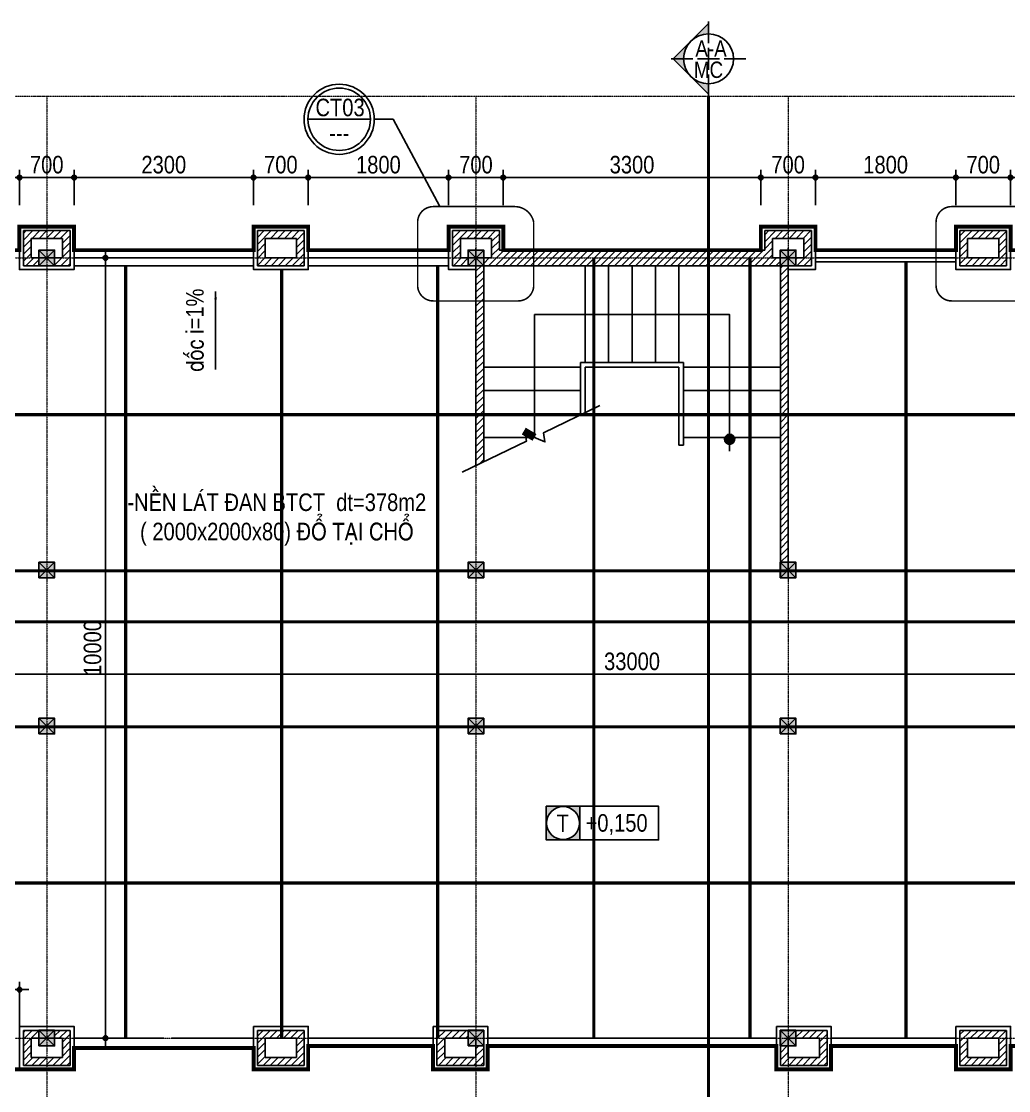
# Model space of a CAD drawing. Header units: millimetres. Extents: x 2297 to 44063, y 1595 to 26344.
# Drawn here: x 16506 to 29156, y 12639 to 26344 of the extents above; entities that cross this region are included whole.
import ezdxf
from ezdxf.enums import TextEntityAlignment as Align

# ---------------------------------------------------------------- set-up
doc = ezdxf.new("R2010")
doc.units = ezdxf.units.MM
doc.linetypes.add('ACAD_ISO10W100', pattern=[18, 12, -3, 0, -3])
doc.linetypes.add('DASHED2', pattern=[0.375, 0.25, -0.125])
for name, color, linetype in [('009', 251, 'Continuous'), ('daucat', 220, 'Continuous'), ('DIM', 1, 'Continuous'), ('KYHIEU', 3, 'Continuous'), ('TAGS', 60, 'Continuous'), ('TEXT', 7, 'Continuous'), ('TUONG', 131, 'Continuous'), ('WALL', 4, 'Continuous')]:
    doc.layers.add(name, color=color, linetype=linetype)
for name, color, linetype, lineweight in [('CAY', 84, 'Continuous', 5), ('NET-THAY', 2, 'Continuous', 13), ('TRUC', 24, 'Continuous', 0)]:
    doc.layers.add(name, color=color, linetype=linetype, lineweight=lineweight)
doc.styles.add('1', font='', dxfattribs={"height": 250})
doc.styles.add('HEL-CONDENSE', font='')
doc.styles.add('KICHTHUOC', font='', dxfattribs={"width": 0.8})
doc.styles.add('VNI-HELVE-CONDENSE', font='')
doc.styles.add('VNI-HELVE-CONDENSEN', font='')
doc.styles.get('1').set_extended_font_data('VNI-Helve-Condense')
doc.styles.get('HEL-CONDENSE').set_extended_font_data('VNI-Helve-Condense')
doc.styles.get('KICHTHUOC').set_extended_font_data('VNI-Helve-Condense')
doc.styles.get('VNI-HELVE-CONDENSE').set_extended_font_data('VNI-Helve-Condense')
doc.styles.get('VNI-HELVE-CONDENSEN').set_extended_font_data('VNI-Helve-Condense')
doc.dimstyles.new('1-100', dxfattribs={"dimtxt": 200, "dimasz": 60, "dimexe": 0, "dimexo": 0, "dimgap": 70, "dimtad": 1, "dimtoh": 1, "dimdec": 0, "dimzin": 9, "dimdsep": 46, "dimtxsty": 'KICHTHUOC', "dimblk": 'KTHUOC', "dimcen": 15, "dimdle": 150, "dimclrd": 256, "dimclre": 256, "dimclrt": 7, "dimadec": 0, "dimazin": 0, "dimtfac": 1, "dimtdec": 0, "dimtix": 1, "dimtmove": 2, "dimatfit": 3, "dimfxl": 1, "dimtolj": 1, "dimtzin": 1, "dimarcsym": 0})
doc.dimstyles.new('D100', dxfattribs={"dimtxt": 225, "dimasz": 1.2, "dimexe": 100, "dimexo": 0, "dimgap": 50, "dimtad": 1, "dimdec": 0, "dimzin": 13, "dimdsep": 46, "dimtxsty": 'HEL-CONDENSE', "dimblk": 'D50', "dimcen": 0, "dimclrd": 1, "dimclre": 1, "dimclrt": 7, "dimadec": 0, "dimazin": 0, "dimtfac": 1, "dimtdec": 0, "dimtmove": 0, "dimatfit": 3, "dimldrblk": 'D50', "dimfxl": 1, "dimtolj": 1, "dimtzin": 13, "dimarcsym": 0})
pattern_1 = [(45, (-1291592.29, -402006.06), (-44.9012806, 44.9012806), [])]

# ---------------------------------------------------------------- blocks, each defined once
blk = doc.blocks.new('A$C27B14CF0')
at = {"layer": 'TAGS', "ltscale": 1000}
h = blk.add_hatch(color=8, dxfattribs=at)
h.paths.add_polyline_path([(250, 243), (-182, 243), (-182, -189), (250, -189)])
h.paths.add_polyline_path([(245, 27, -1), (-177, 27, -1)], flags=16)
blk.add_line((250, 243), (250, -189), dxfattribs=at)
blk.add_lwpolyline([(-182, 243), (1258, 243), (1258, -189), (-182, -189)], close=True, dxfattribs=at)
blk.add_circle((34, 27), 211, dxfattribs=at)
at = {"layer": 'TAGS', "ltscale": 1000, "style": 'VNI-HELVE-CONDENSEN'}
for p in [(-44, -84), (379, -84)]:
    blk.add_attdef('S', p, '', height=225, dxfattribs=at)
blk = doc.blocks.new('mc2')
at = {"layer": 'KYHIEU', "ltscale": 0.7}
h = blk.add_hatch(color=256, dxfattribs=at)
h.paths.add_polyline_path([(600, 400), (600, 566), (317, 283, -0.198912)])
h.paths.add_polyline_path([(200, 0, -0.198912), (317, 283), (34, 0)])
h.paths.add_polyline_path([(317, -283, -0.198912), (200, 0), (34, 0)])
h.paths.add_polyline_path([(600, -566), (600, -400, -0.198912), (317, -283)])
for p, q in [((600, 566), (34, 0)), ((600, 600), (600, 250)), ((600, -175), (600, 175)), ((0, 0), (350, 0)), ((600, -566), (34, 0)), ((775, 0), (425, 0)), ((1200, 0), (850, 0)), ((600, -600), (600, -250))]:
    blk.add_line(p, q, dxfattribs=at)
blk.add_circle((600, 0), 400, dxfattribs=at)
at = {"style": 'VNI-HELVE-CONDENSE'}
for height, p in [(300, (612, 182)), (225, (609, -187))]:
    blk.add_attdef('A', text='', height=height, dxfattribs=at).set_placement(p, align=Align.MIDDLE_CENTER)
blk = doc.blocks.new('A$C225A2996')
at = {"layer": 'WALL'}
blk.add_hatch(color=4, dxfattribs=at).paths.add_polyline_path([(531, 82), (731, 82), (731, 282), (531, 282)])
at = {"layer": 'WALL', "color": 4}
for p, q in [((531, 282), (731, 82)), ((531, 82), (731, 282))]:
    blk.add_line(p, q, dxfattribs=at)
blk.add_lwpolyline([(531, 82), (731, 82), (731, 282), (531, 282)], close=True, dxfattribs=at)
blk = doc.blocks.new('D50')
at = {"layer": 'DIM'}
blk.add_hatch(color=256, dxfattribs=at).paths.add_polyline_path([(25, 0, 1), (-25, 0, 1)])
blk.add_line((25, 0), (100, 0), dxfattribs=at)
blk.add_circle((0, 0), 25, dxfattribs=at)
blk = doc.blocks.new('*D122')
at = {"layer": 'DEFPOINTS', "color": 0, "transparency": 16777216}
for p in [(16481, 24342), (14181, 23989), (16481, 23989)]:
    blk.add_point(p, dxfattribs=at)
at = {"layer": 'DIM', "color": 1, "lineweight": -2, "transparency": 16777216}
for p, q in [((14181, 23989), (14181, 24442)), ((16481, 23989), (16481, 24442)), ((14183, 24342), (16480, 24342))]:
    blk.add_line(p, q, dxfattribs=at)
at = {"layer": 'DIM', "color": 1, "lineweight": -2, "transparency": 16777216, "xscale": 1.199999999999999, "yscale": 1.199999999999999, "zscale": 1.199999999999999, "rotation": 180}
blk.add_blockref('D50', (14181, 24342), dxfattribs=at)
at = {"layer": 'DIM', "color": 1, "lineweight": -2, "transparency": 16777216, "xscale": 1.199999999999999, "yscale": 1.199999999999999, "zscale": 1.199999999999999}
blk.add_blockref('D50', (16481, 24342), dxfattribs=at)
at = {"layer": 'DIM', "color": 7, "transparency": 16777216, "insert": (15331, 24506), "char_height": 225, "attachment_point": 5, "style": 'HEL-CONDENSE'}
blk.add_mtext('\\A1;2300', dxfattribs=at)
blk = doc.blocks.new('*D123')
at = {"layer": 'DEFPOINTS', "color": 0, "transparency": 16777216}
for p in [(17181, 24342), (16481, 23989), (17181, 23989)]:
    blk.add_point(p, dxfattribs=at)
at = {"layer": 'DIM', "color": 1, "lineweight": -2, "transparency": 16777216}
for p, q in [((16481, 23989), (16481, 24442)), ((17181, 23989), (17181, 24442)), ((16483, 24342), (17180, 24342))]:
    blk.add_line(p, q, dxfattribs=at)
at = {"layer": 'DIM', "color": 1, "lineweight": -2, "transparency": 16777216, "xscale": 1.199999999999999, "yscale": 1.199999999999999, "zscale": 1.199999999999999, "rotation": 180}
blk.add_blockref('D50', (16481, 24342), dxfattribs=at)
at = {"layer": 'DIM', "color": 1, "lineweight": -2, "transparency": 16777216, "xscale": 1.199999999999999, "yscale": 1.199999999999999, "zscale": 1.199999999999999}
blk.add_blockref('D50', (17181, 24342), dxfattribs=at)
at = {"layer": 'DIM', "color": 7, "transparency": 16777216, "insert": (16831, 24506), "char_height": 225, "attachment_point": 5, "style": 'HEL-CONDENSE'}
blk.add_mtext('\\A1;700', dxfattribs=at)
blk = doc.blocks.new('*D124')
at = {"layer": 'DEFPOINTS', "color": 0, "transparency": 16777216}
for p in [(19481, 24342), (17181, 23989), (19481, 23989)]:
    blk.add_point(p, dxfattribs=at)
at = {"layer": 'DIM', "color": 1, "lineweight": -2, "transparency": 16777216}
for p, q in [((17181, 23989), (17181, 24442)), ((19481, 23989), (19481, 24442)), ((17183, 24342), (19480, 24342))]:
    blk.add_line(p, q, dxfattribs=at)
at = {"layer": 'DIM', "color": 1, "lineweight": -2, "transparency": 16777216, "xscale": 1.199999999999999, "yscale": 1.199999999999999, "zscale": 1.199999999999999, "rotation": 180}
blk.add_blockref('D50', (17181, 24342), dxfattribs=at)
at = {"layer": 'DIM', "color": 1, "lineweight": -2, "transparency": 16777216, "xscale": 1.199999999999999, "yscale": 1.199999999999999, "zscale": 1.199999999999999}
blk.add_blockref('D50', (19481, 24342), dxfattribs=at)
at = {"layer": 'DIM', "color": 7, "transparency": 16777216, "insert": (18331, 24506), "char_height": 225, "attachment_point": 5, "style": 'HEL-CONDENSE'}
blk.add_mtext('\\A1;2300', dxfattribs=at)
blk = doc.blocks.new('*D125')
at = {"layer": 'DEFPOINTS', "color": 0, "transparency": 16777216}
for p in [(20181, 24342), (19481, 23989), (20181, 23989)]:
    blk.add_point(p, dxfattribs=at)
at = {"layer": 'DIM', "color": 1, "lineweight": -2, "transparency": 16777216}
for p, q in [((19481, 23989), (19481, 24442)), ((20181, 23989), (20181, 24442)), ((19483, 24342), (20180, 24342))]:
    blk.add_line(p, q, dxfattribs=at)
at = {"layer": 'DIM', "color": 1, "lineweight": -2, "transparency": 16777216, "xscale": 1.199999999999999, "yscale": 1.199999999999999, "zscale": 1.199999999999999, "rotation": 180}
blk.add_blockref('D50', (19481, 24342), dxfattribs=at)
at = {"layer": 'DIM', "color": 1, "lineweight": -2, "transparency": 16777216, "xscale": 1.199999999999999, "yscale": 1.199999999999999, "zscale": 1.199999999999999}
blk.add_blockref('D50', (20181, 24342), dxfattribs=at)
at = {"layer": 'DIM', "color": 7, "transparency": 16777216, "insert": (19831, 24506), "char_height": 225, "attachment_point": 5, "style": 'HEL-CONDENSE'}
blk.add_mtext('\\A1;700', dxfattribs=at)
blk = doc.blocks.new('*D126')
at = {"layer": 'DEFPOINTS', "color": 0, "transparency": 16777216}
for p in [(21981, 24342), (20181, 23989), (21981, 23989)]:
    blk.add_point(p, dxfattribs=at)
at = {"layer": 'DIM', "color": 1, "lineweight": -2, "transparency": 16777216}
for p, q in [((20181, 23989), (20181, 24442)), ((21981, 23989), (21981, 24442)), ((20183, 24342), (21980, 24342))]:
    blk.add_line(p, q, dxfattribs=at)
at = {"layer": 'DIM', "color": 1, "lineweight": -2, "transparency": 16777216, "xscale": 1.199999999999999, "yscale": 1.199999999999999, "zscale": 1.199999999999999, "rotation": 180}
blk.add_blockref('D50', (20181, 24342), dxfattribs=at)
at = {"layer": 'DIM', "color": 1, "lineweight": -2, "transparency": 16777216, "xscale": 1.199999999999999, "yscale": 1.199999999999999, "zscale": 1.199999999999999}
blk.add_blockref('D50', (21981, 24342), dxfattribs=at)
at = {"layer": 'DIM', "color": 7, "transparency": 16777216, "insert": (21081, 24506), "char_height": 225, "attachment_point": 5, "style": 'HEL-CONDENSE'}
blk.add_mtext('\\A1;1800', dxfattribs=at)
blk = doc.blocks.new('*D127')
at = {"layer": 'DEFPOINTS', "color": 0, "transparency": 16777216}
for p in [(22681, 24342), (21981, 23989), (22681, 23989)]:
    blk.add_point(p, dxfattribs=at)
at = {"layer": 'DIM', "color": 1, "lineweight": -2, "transparency": 16777216}
for p, q in [((21981, 23989), (21981, 24442)), ((22681, 23989), (22681, 24442)), ((21983, 24342), (22680, 24342))]:
    blk.add_line(p, q, dxfattribs=at)
at = {"layer": 'DIM', "color": 1, "lineweight": -2, "transparency": 16777216, "xscale": 1.199999999999999, "yscale": 1.199999999999999, "zscale": 1.199999999999999, "rotation": 180}
blk.add_blockref('D50', (21981, 24342), dxfattribs=at)
at = {"layer": 'DIM', "color": 1, "lineweight": -2, "transparency": 16777216, "xscale": 1.199999999999999, "yscale": 1.199999999999999, "zscale": 1.199999999999999}
blk.add_blockref('D50', (22681, 24342), dxfattribs=at)
at = {"layer": 'DIM', "color": 7, "transparency": 16777216, "insert": (22331, 24506), "char_height": 225, "attachment_point": 5, "style": 'HEL-CONDENSE'}
blk.add_mtext('\\A1;700', dxfattribs=at)
blk = doc.blocks.new('*D128')
at = {"layer": 'DEFPOINTS', "color": 0, "transparency": 16777216}
for p in [(25981, 24342), (22681, 23989), (25981, 23989)]:
    blk.add_point(p, dxfattribs=at)
at = {"layer": 'DIM', "color": 1, "lineweight": -2, "transparency": 16777216}
for p, q in [((22681, 23989), (22681, 24442)), ((25981, 23989), (25981, 24442)), ((22683, 24342), (25980, 24342))]:
    blk.add_line(p, q, dxfattribs=at)
at = {"layer": 'DIM', "color": 1, "lineweight": -2, "transparency": 16777216, "xscale": 1.199999999999999, "yscale": 1.199999999999999, "zscale": 1.199999999999999, "rotation": 180}
blk.add_blockref('D50', (22681, 24342), dxfattribs=at)
at = {"layer": 'DIM', "color": 1, "lineweight": -2, "transparency": 16777216, "xscale": 1.199999999999999, "yscale": 1.199999999999999, "zscale": 1.199999999999999}
blk.add_blockref('D50', (25981, 24342), dxfattribs=at)
at = {"layer": 'DIM', "color": 7, "transparency": 16777216, "insert": (24331, 24506), "char_height": 225, "attachment_point": 5, "style": 'HEL-CONDENSE'}
blk.add_mtext('\\A1;3300', dxfattribs=at)
blk = doc.blocks.new('*D129')
at = {"layer": 'DEFPOINTS', "color": 0, "transparency": 16777216}
for p in [(26681, 24342), (25981, 23989), (26681, 23989)]:
    blk.add_point(p, dxfattribs=at)
at = {"layer": 'DIM', "color": 1, "lineweight": -2, "transparency": 16777216}
for p, q in [((25981, 23989), (25981, 24442)), ((26681, 23989), (26681, 24442)), ((25983, 24342), (26680, 24342))]:
    blk.add_line(p, q, dxfattribs=at)
at = {"layer": 'DIM', "color": 1, "lineweight": -2, "transparency": 16777216, "xscale": 1.199999999999999, "yscale": 1.199999999999999, "zscale": 1.199999999999999, "rotation": 180}
blk.add_blockref('D50', (25981, 24342), dxfattribs=at)
at = {"layer": 'DIM', "color": 1, "lineweight": -2, "transparency": 16777216, "xscale": 1.199999999999999, "yscale": 1.199999999999999, "zscale": 1.199999999999999}
blk.add_blockref('D50', (26681, 24342), dxfattribs=at)
at = {"layer": 'DIM', "color": 7, "transparency": 16777216, "insert": (26331, 24506), "char_height": 225, "attachment_point": 5, "style": 'HEL-CONDENSE'}
blk.add_mtext('\\A1;700', dxfattribs=at)
blk = doc.blocks.new('*D130')
at = {"layer": 'DEFPOINTS', "color": 0, "transparency": 16777216}
for p in [(28481, 24342), (26681, 23989), (28481, 23989)]:
    blk.add_point(p, dxfattribs=at)
at = {"layer": 'DIM', "color": 1, "lineweight": -2, "transparency": 16777216}
for p, q in [((26681, 23989), (26681, 24442)), ((28481, 23989), (28481, 24442)), ((26683, 24342), (28480, 24342))]:
    blk.add_line(p, q, dxfattribs=at)
at = {"layer": 'DIM', "color": 1, "lineweight": -2, "transparency": 16777216, "xscale": 1.199999999999999, "yscale": 1.199999999999999, "zscale": 1.199999999999999, "rotation": 180}
blk.add_blockref('D50', (26681, 24342), dxfattribs=at)
at = {"layer": 'DIM', "color": 1, "lineweight": -2, "transparency": 16777216, "xscale": 1.199999999999999, "yscale": 1.199999999999999, "zscale": 1.199999999999999}
blk.add_blockref('D50', (28481, 24342), dxfattribs=at)
at = {"layer": 'DIM', "color": 7, "transparency": 16777216, "insert": (27581, 24506), "char_height": 225, "attachment_point": 5, "style": 'HEL-CONDENSE'}
blk.add_mtext('\\A1;1800', dxfattribs=at)
blk = doc.blocks.new('*D131')
at = {"layer": 'DEFPOINTS', "color": 0, "transparency": 16777216}
for p in [(29181, 24342), (28481, 23989), (29181, 23989)]:
    blk.add_point(p, dxfattribs=at)
at = {"layer": 'DIM', "color": 1, "lineweight": -2, "transparency": 16777216}
for p, q in [((28481, 23989), (28481, 24442)), ((29181, 23989), (29181, 24442)), ((28483, 24342), (29180, 24342))]:
    blk.add_line(p, q, dxfattribs=at)
at = {"layer": 'DIM', "color": 1, "lineweight": -2, "transparency": 16777216, "xscale": 1.199999999999999, "yscale": 1.199999999999999, "zscale": 1.199999999999999, "rotation": 180}
blk.add_blockref('D50', (28481, 24342), dxfattribs=at)
at = {"layer": 'DIM', "color": 1, "lineweight": -2, "transparency": 16777216, "xscale": 1.199999999999999, "yscale": 1.199999999999999, "zscale": 1.199999999999999}
blk.add_blockref('D50', (29181, 24342), dxfattribs=at)
at = {"layer": 'DIM', "color": 7, "transparency": 16777216, "insert": (28831, 24506), "char_height": 225, "attachment_point": 5, "style": 'HEL-CONDENSE'}
blk.add_mtext('\\A1;700', dxfattribs=at)
blk = doc.blocks.new('*D132')
at = {"layer": 'DEFPOINTS', "color": 0, "transparency": 16777216}
for p in [(31481, 24342), (29181, 23989), (31481, 23989)]:
    blk.add_point(p, dxfattribs=at)
at = {"layer": 'DIM', "color": 1, "lineweight": -2, "transparency": 16777216}
for p, q in [((29181, 23989), (29181, 24442)), ((31481, 23989), (31481, 24442)), ((29183, 24342), (31480, 24342))]:
    blk.add_line(p, q, dxfattribs=at)
at = {"layer": 'DIM', "color": 1, "lineweight": -2, "transparency": 16777216, "xscale": 1.199999999999999, "yscale": 1.199999999999999, "zscale": 1.199999999999999, "rotation": 180}
blk.add_blockref('D50', (29181, 24342), dxfattribs=at)
at = {"layer": 'DIM', "color": 1, "lineweight": -2, "transparency": 16777216, "xscale": 1.199999999999999, "yscale": 1.199999999999999, "zscale": 1.199999999999999}
blk.add_blockref('D50', (31481, 24342), dxfattribs=at)
at = {"layer": 'DIM', "color": 7, "transparency": 16777216, "insert": (30331, 24506), "char_height": 225, "attachment_point": 5, "style": 'HEL-CONDENSE'}
blk.add_mtext('\\A1;2300', dxfattribs=at)
blk = doc.blocks.new('A$C5F494123')
at = {"layer": 'TAGS', "color": 254, "ltscale": 1000}
blk.add_line((400, 0), (-400, 0), dxfattribs=at)
at = {"layer": 'TAGS', "ltscale": 1000}
blk.add_circle((0, 0), 450, dxfattribs=at)
at = {"layer": 'TAGS', "color": 254, "ltscale": 1000}
blk.add_circle((0, 0), 400, dxfattribs=at)
at = {"layer": 'TAGS', "ltscale": 1000, "style": 'VNI-HELVE-CONDENSEN'}
blk.add_attdef('A', (-84, 67), '', height=225, dxfattribs=at)
blk.add_attdef('A', text='', height=225, dxfattribs=at).set_placement((1, -62), align=Align.TOP_CENTER)
blk = doc.blocks.new('*D105')
at = {"layer": 'CAY', "color": 1, "lineweight": -2, "transparency": 16777216}
for p, q in [((17476, 23312), (17684, 23312)), ((17584, 23310), (17584, 13313)), ((17476, 13312), (17684, 13312))]:
    blk.add_line(p, q, dxfattribs=at)
at = {"layer": 'DEFPOINTS', "color": 0, "transparency": 16777216}
for p in [(17476, 23312), (17476, 13312), (17584, 13312)]:
    blk.add_point(p, dxfattribs=at)
at = {"layer": 'CAY', "color": 1, "lineweight": -2, "transparency": 16777216, "xscale": 1.199999999999999, "yscale": 1.199999999999999, "zscale": 1.199999999999999}
for p, rotation in [((17584, 23312), 90), ((17584, 13312), 270)]:
    blk.add_blockref('D50', p, dxfattribs=dict(at, rotation=rotation))
at = {"layer": 'CAY', "color": 7, "transparency": 16777216, "insert": (17419, 18312), "char_height": 225, "attachment_point": 5, "rotation": 90, "style": 'HEL-CONDENSE'}
blk.add_mtext('\\A1;10000', dxfattribs=at)
blk = doc.blocks.new('*D106')
at = {"layer": 'CAY', "color": 1, "lineweight": -2, "transparency": 16777216}
for p, q in [((7831, 18312), (7831, 17875)), ((40831, 18312), (40831, 17875)), ((7833, 17975), (40830, 17975))]:
    blk.add_line(p, q, dxfattribs=at)
at = {"layer": 'DEFPOINTS', "color": 0, "transparency": 16777216}
for p in [(7831, 18312), (40831, 18312), (40831, 17975)]:
    blk.add_point(p, dxfattribs=at)
at = {"layer": 'CAY', "color": 1, "lineweight": -2, "transparency": 16777216, "xscale": 1.199999999999999, "yscale": 1.199999999999999, "zscale": 1.199999999999999, "rotation": 180}
blk.add_blockref('D50', (7831, 17975), dxfattribs=at)
at = {"layer": 'CAY', "color": 1, "lineweight": -2, "transparency": 16777216, "xscale": 1.199999999999999, "yscale": 1.199999999999999, "zscale": 1.199999999999999}
blk.add_blockref('D50', (40831, 17975), dxfattribs=at)
at = {"layer": 'CAY', "color": 7, "transparency": 16777216, "insert": (24331, 18140), "char_height": 225, "attachment_point": 5, "style": 'HEL-CONDENSE'}
blk.add_mtext('\\A1;33000', dxfattribs=at)
blk = doc.blocks.new('*D111')
at = {"layer": 'DEFPOINTS', "color": 0, "transparency": 16777216}
for p in [(16481, 13933), (16481, 13462), (13931, 13412)]:
    blk.add_point(p, dxfattribs=at)
at = {"layer": 'DIM', "color": 1, "lineweight": -2, "transparency": 16777216}
for p, q in [((13931, 13412), (13931, 14033)), ((16481, 13462), (16481, 14033)), ((13933, 13933), (16480, 13933))]:
    blk.add_line(p, q, dxfattribs=at)
at = {"layer": 'DIM', "color": 1, "lineweight": -2, "transparency": 16777216, "xscale": 1.199999999999999, "yscale": 1.199999999999999, "zscale": 1.199999999999999, "rotation": 180}
blk.add_blockref('D50', (13931, 13933), dxfattribs=at)
at = {"layer": 'DIM', "color": 1, "lineweight": -2, "transparency": 16777216, "xscale": 1.199999999999999, "yscale": 1.199999999999999, "zscale": 1.199999999999999}
blk.add_blockref('D50', (16481, 13933), dxfattribs=at)
at = {"layer": 'DIM', "color": 7, "transparency": 16777216, "insert": (15206, 14098), "char_height": 225, "attachment_point": 5, "style": 'HEL-CONDENSE'}
blk.add_mtext('\\A1;2550', dxfattribs=at)
blk = doc.blocks.new('KTHUOC')
at = {"ltscale": 50}
h = blk.add_hatch(color=256, dxfattribs=at)
edge = h.paths.add_edge_path()
edge.add_line((0.28, 0.53), (-0.53, -0.28))
edge.add_arc((-0.41, -0.41), 0.175, 135, 225)
edge.add_arc((-0.41, -0.41), 0.175, 225, 315)
edge.add_line((-0.28, -0.53), (0.53, 0.28))
edge.add_arc((0.41, 0.41), 0.175, 315, 405)
edge.add_arc((0.41, 0.41), 0.175, 45, 135)
for p, q in [((0, -2), (0, 2)), ((-3, 0), (3, 0))]:
    blk.add_line(p, q)
blk.add_lwpolyline([(0.28, 0.53), (-0.53, -0.28, 0.414214), (-0.53, -0.53), (-0.53, -0.53, 0.414214), (-0.28, -0.53), (0.53, 0.28, 0.414214), (0.53, 0.53), (0.53, 0.53, 0.414214)], format="xyb", close=True)

msp = doc.modelspace()

# ---------------------------------------------------------------- hatches: boundary and pattern name
at = {"layer": '009'}
h = msp.add_hatch(dxfattribs=at)
h.set_pattern_fill('ANSI31', color=256, scale=20, style=0)
h.set_pattern_definition(pattern_1)
h.paths.add_polyline_path([(16631.404, 23561.581), (17031.404, 23561.581), (17031.404, 23311.581), (16931.404, 23311.581), (16931.404, 23211.581), (17131.404, 23211.581), (17131.404, 23661.581), (16531.404, 23661.581), (16531.404, 23211.581), (16731.404, 23211.581), (16731.404, 23311.581), (16631.404, 23311.581)])
h.paths.add_polyline_path([(19531.404, 23661.581), (19531.404, 23211.581), (20131.404, 23211.581), (20131.404, 23661.581)])
h.paths.add_polyline_path([(19631.404, 23561.581), (19631.404, 23311.581), (20031.404, 23311.581), (20031.404, 23561.581)], flags=16)
h = msp.add_hatch(dxfattribs=at)
h.set_pattern_fill('ANSI31', color=256, scale=20, style=0)
h.set_pattern_definition(pattern_1)
h.paths.add_polyline_path([(22531.404, 23561.581), (22531.404, 23311.581), (22431.404, 23311.581), (22431.404, 23211.581), (22631.404, 23211.581), (23071.096, 23211.581), (23071.096, 23411.581), (22631.404, 23411.581), (22631.404, 23661.581), (22031.404, 23661.581), (22031.404, 23211.581), (22231.404, 23211.581), (22231.404, 23311.581), (22131.404, 23311.581), (22131.404, 23561.581)])
h.paths.add_polyline_path([(23071.096, 23411.581), (23071.096, 23211.581), (25311.368, 23211.581), (25311.368, 23411.581)])
h.paths.add_polyline_path([(26531.404, 23311.581), (26431.404, 23311.581), (26431.404, 23211.581), (26631.404, 23211.581), (26631.404, 23661.581), (26031.404, 23661.581), (26031.404, 23411.581), (25311.368, 23411.581), (25311.368, 23211.581), (26031.404, 23211.581), (26231.404, 23211.581), (26231.404, 23311.581), (26131.404, 23311.581), (26131.404, 23561.581), (26531.404, 23561.581)])
h.paths.add_polyline_path([(26331.404, 23211.581), (26231.404, 23211.581), (26231.404, 19411.581), (26331.404, 19411.581)])
h.paths.add_polyline_path([(22431.404, 23211.581), (22331.404, 23211.581), (22331.404, 22760.534), (22431.404, 22760.534)])
h.paths.add_polyline_path([(22331.404, 20650.58), (22431.404, 20699.037), (22431.404, 22760.534), (22331.404, 22760.534)])
h.paths.add_polyline_path([(28531.404, 23211.581), (29131.404, 23211.581), (29131.404, 23661.581), (28531.404, 23661.581)])
h.paths.add_polyline_path([(28631.404, 23561.581), (29031.404, 23561.581), (29031.404, 23311.581), (28631.404, 23311.581)], flags=16)
h = msp.add_hatch(dxfattribs=at)
h.set_pattern_fill('ANSI31', color=256, scale=20, style=0)
h.set_pattern_definition(pattern_1)
h.paths.add_polyline_path([(21831.404, 12961.581), (22431.404, 12961.581), (22431.404, 13211.581), (22331.404, 13211.581), (22331.404, 13061.581), (21931.404, 13061.581), (21931.404, 13311.581), (22231.404, 13311.581), (22231.404, 13411.581), (21831.404, 13411.581)])
h.paths.add_polyline_path([(19531.404, 13411.581), (19531.404, 12961.581), (20131.404, 12961.581), (20131.404, 13411.581)])
h.paths.add_polyline_path([(20031.404, 13311.581), (20031.404, 13061.581), (19631.404, 13061.581), (19631.404, 13311.581)], flags=16)
h.paths.add_polyline_path([(17131.404, 13411.581), (16931.404, 13411.581), (16931.404, 13311.581), (17031.404, 13311.581), (17031.404, 13061.581), (16631.404, 13061.581), (16631.404, 13311.581), (16731.404, 13311.581), (16731.404, 13411.581), (16531.404, 13411.581), (16531.404, 12961.581), (17131.404, 12961.581)])
h = msp.add_hatch(dxfattribs=at)
h.set_pattern_fill('ANSI31', color=256, scale=20, style=0)
h.set_pattern_definition(pattern_1)
h.paths.add_polyline_path([(31531.404, 12961.581), (32131.404, 12961.581), (32131.404, 13411.581), (31931.404, 13411.581), (31931.404, 13311.581), (32031.404, 13311.581), (32031.404, 13061.581), (31631.404, 13061.581), (31631.404, 13311.581), (31731.404, 13311.581), (31731.404, 13411.581), (31531.404, 13411.581)])
h.paths.add_polyline_path([(28531.404, 13411.581), (28531.404, 12961.581), (29131.404, 12961.581), (29131.404, 13411.581)])
h.paths.add_polyline_path([(29031.404, 13311.581), (29031.404, 13061.581), (28631.404, 13061.581), (28631.404, 13311.581)], flags=16)
h.paths.add_polyline_path([(26731.404, 13311.581), (26731.404, 13061.581), (26331.404, 13061.581), (26331.404, 13211.581), (26231.404, 13211.581), (26231.404, 12961.581), (26831.404, 12961.581), (26831.404, 13411.581), (26431.404, 13411.581), (26431.404, 13311.581)])
at = {"layer": 'TEXT'}
h = msp.add_hatch(color=256, dxfattribs=at)
edge = h.paths.add_edge_path()
edge.add_arc((25581.404, 20987.398), 65.337, 0, 360)

# ---------------------------------------------------------------- linework, layer by layer
at = {"const_width": 50}
for points in [[(14181.404, 23411.581), (16481.404, 23411.581), (16481.404, 23711.581), (17181.404, 23711.581), (17181.404, 23411.581), (19481.404, 23411.581), (19481.404, 23711.581), (20181.404, 23711.581), (20181.404, 23411.581), (21981.404, 23411.581), (21981.404, 23711.581), (22681.404, 23711.581), (22681.404, 23411.581), (25981.404, 23411.581), (25981.404, 23711.581), (26681.404, 23711.581), (26681.404, 23411.581), (28481.404, 23411.581), (28481.404, 23711.581), (29181.404, 23711.581), (29181.404, 23411.581), (31481.404, 23411.581)], [(31481.404, 13211.581), (29181.404, 13211.581), (29181.404, 12911.581), (28481.404, 12911.581), (28481.404, 13211.581), (26881.404, 13211.581), (26881.404, 12911.581), (26181.404, 12911.581), (26181.404, 13211.581), (22481.404, 13211.581), (22481.404, 12911.581), (21781.404, 12911.581), (21781.404, 13211.581), (20181.404, 13211.581), (20181.404, 12911.581), (19481.404, 12911.581), (19481.404, 13186.581), (17181.404, 13186.581), (17181.404, 12911.581), (16481.404, 12911.581), (13931.404, 12961.581)]]:
    msp.add_lwpolyline(points, dxfattribs=at)
for points in [[(17181.404, 23411.581), (19481.404, 23411.581)], [(17181.404, 23311.581), (19481.404, 23311.581)], [(20181.404, 23411.581), (21981.404, 23411.581)], [(20181.404, 23311.581), (21981.404, 23311.581)], [(23831.404, 13311.581), (23831.404, 23311.581)], [(23851.404, 13311.581), (23851.404, 23311.581)], [(25831.404, 13311.581), (25831.404, 23311.581)], [(25851.404, 13311.581), (25851.404, 23311.581)], [(26681.404, 23411.581), (28481.404, 23411.581)], [(26681.404, 23311.581), (28481.404, 23311.581)], [(17181.404, 23211.581), (19481.404, 23211.581)], [(17831.404, 13311.581), (17831.404, 23211.581)], [(17851.404, 13311.581), (17851.404, 23211.581)], [(19831.404, 13311.581), (19831.404, 23161.581)], [(19851.404, 13311.581), (19851.404, 23161.581)], [(20181.404, 23211.581), (21981.404, 23211.581)], [(21831.404, 13311.581), (21831.404, 23211.581)], [(21851.404, 13311.581), (21851.404, 23211.581)], [(26681.404, 23261.581), (28481.404, 23261.581)], [(27831.404, 13311.581), (27831.404, 23261.581)], [(27851.404, 13311.581), (27851.404, 23261.581)], [(7831.404, 21311.581), (40831.404, 21311.581)], [(7831.404, 21291.581), (40831.404, 21291.581)], [(7831.404, 19311.581), (40831.404, 19311.581)], [(7831.404, 19291.581), (40831.404, 19291.581)], [(7831.404, 17311.581), (40831.404, 17311.581)], [(7831.404, 17291.581), (40831.404, 17291.581)], [(7831.404, 15311.581), (40831.404, 15311.581)], [(7831.404, 15291.581), (40831.404, 15291.581)], [(18331.404, 13311.581), (17181.404, 13311.581)], [(18431.404, 13311.581), (19481.404, 13311.581)], [(20181.404, 13311.581), (21781.404, 13311.581)], [(22481.404, 13311.581), (26181.404, 13311.581)], [(28481.404, 13311.581), (26881.404, 13311.581)], [(19481.404, 13186.581), (17181.404, 13186.581)], [(20181.404, 13211.581), (21781.404, 13211.581)], [(22481.404, 13211.581), (26181.404, 13211.581)], [(28481.404, 13211.581), (26881.404, 13211.581)]]:
    msp.add_lwpolyline(points)
at = {"layer": 'daucat', "linetype": 'DASHED2', "ltscale": 2000, "const_width": 40}
for points in [[(25311.368, 25383.838), (25311.368, 2554.675)], [(3256.711, 18648.592), (43102.571, 18648.592)]]:
    msp.add_lwpolyline(points, dxfattribs=at)
at = {"layer": 'daucat', "linetype": 'DASHED2', "ltscale": 500, "const_width": 20}
for points in [[(21783.808, 23969.928), (22821.096, 23969.928, -0.365937887), (23071.096, 23769.928), (23071.096, 22960.534, -0.414213562), (22871.096, 22760.534), (21783.808, 22760.534, -0.414213562), (21583.808, 22960.534), (21583.808, 23769.928, -0.414213562)], [(28426.516, 23969.928), (29463.804, 23969.928, -0.365937887), (29713.804, 23769.928), (29713.804, 22960.534, -0.414213562), (29513.804, 22760.534), (28426.516, 22760.534, -0.414213562), (28226.516, 22960.534), (28226.516, 23769.928, -0.414213562)]]:
    msp.add_lwpolyline(points, format="xyb", close=True, dxfattribs=at)
at = {"layer": 'NET-THAY', "linetype": 'ByBlock', "lineweight": -2}
for p, q in [((23731.404, 21971.581), (23731.404, 23211.581)), ((24031.404, 21971.581), (24031.404, 23211.581)), ((24331.404, 21971.581), (24331.404, 23211.581)), ((24331.404, 21971.581), (24331.404, 23211.581)), ((24631.404, 21971.581), (24631.404, 23211.581)), ((24931.404, 21971.581), (24931.404, 23211.581)), ((23671.404, 21971.581), (24991.404, 21971.581)), ((23671.404, 21299.898), (23671.404, 21971.581)), ((23671.404, 21971.581), (23671.404, 21971.581)), ((24991.404, 21971.581), (24991.404, 20911.581)), ((22431.404, 21911.581), (23671.404, 21911.581)), ((23731.404, 21911.581), (24931.404, 21911.581)), ((24991.404, 21911.581), (26231.404, 21911.581)), ((22431.404, 21611.581), (23671.404, 21611.581)), ((24991.404, 21611.581), (26231.404, 21611.581)), ((22431.404, 21311.581), (23671.404, 21311.581)), ((24991.404, 21311.581), (26231.404, 21311.581)), ((22431.404, 21011.581), (23076.404, 21011.581)), ((24991.404, 21011.581), (26231.404, 21011.581))]:
    msp.add_line(p, q, dxfattribs=at)
for points in [[(16481.404, 23711.581), (17181.404, 23711.581), (17181.404, 23161.581), (16481.404, 23161.581)], [(19481.404, 23711.581), (20181.404, 23711.581), (20181.404, 23161.581), (19481.404, 23161.581)], [(28481.404, 23711.581), (29181.404, 23711.581), (29181.404, 23161.581), (28481.404, 23161.581)], [(16481.404, 13461.581), (17181.404, 13461.581), (17181.404, 12911.581), (16481.404, 12911.581)], [(19481.404, 13461.581), (20181.404, 13461.581), (20181.404, 12911.581), (19481.404, 12911.581)], [(21781.404, 13461.581), (22481.404, 13461.581), (22481.404, 12911.581), (21781.404, 12911.581)], [(26181.404, 13461.581), (26881.404, 13461.581), (26881.404, 12911.581), (26181.404, 12911.581)], [(28481.404, 13461.581), (29181.404, 13461.581), (29181.404, 12911.581), (28481.404, 12911.581)]]:
    msp.add_lwpolyline(points, close=True, dxfattribs=at)
for points in [[(22331.404, 23161.581), (21981.404, 23161.581), (21981.404, 23711.581), (22681.404, 23711.581), (22681.404, 23411.581)], [(26331.404, 23161.581), (26681.404, 23161.581), (26681.404, 23711.581), (25981.404, 23711.581), (25981.404, 23411.581)], [(23731.404, 21328.972), (23731.404, 21911.581)], [(24931.404, 20911.581), (24931.404, 21911.581)], [(24991.404, 20911.581), (24931.404, 20911.581)]]:
    msp.add_lwpolyline(points, dxfattribs=at)
at = {"layer": 'TEXT', "color": 7, "linetype": 'ByBlock'}
msp.add_lwpolyline([(21869.739, 23969.928), (21270.12, 25089.233), (21028.777, 25089.233)], dxfattribs=at)
at = {"layer": 'TEXT'}
msp.add_lwpolyline([(23081.404, 21014.004), (23081.404, 22586.581), (25581.404, 22586.581), (25581.404, 20833.324)], dxfattribs=at)
at = {"layer": 'TEXT', "const_width": 100}
msp.add_lwpolyline([(22943.755, 21092.579), (23081.404, 21011.581)], dxfattribs=at)
at = {"layer": 'TEXT'}
msp.add_circle((25581.404, 20987.398), 65.337, dxfattribs=at)
at = {"layer": 'TRUC', "linetype": 'ACAD_ISO10W100', "ltscale": 0.2}
msp.add_lwpolyline([(5377.419, 25383.838), (43147.731, 25383.838), (43147.731, 4281.809), (5377.419, 4281.809)], close=True, dxfattribs=at)
for points in [[(16831.404, 25383.838), (16831.404, 4281.809)], [(22331.404, 25383.838), (22331.404, 4281.809)], [(26331.404, 25383.838), (26331.404, 4281.809)], [(5377.419, 23311.581), (43147.731, 23311.581)], [(5377.419, 19311.581), (43147.731, 19311.581)], [(5377.419, 17311.581), (43147.731, 17311.581)], [(5377.419, 13311.581), (43147.731, 13311.581)]]:
    msp.add_lwpolyline(points, dxfattribs=at)
at = {"layer": 'TUONG'}
for p, q in [((16531.404, 23211.581), (16531.404, 23661.581)), ((16531.404, 23661.581), (17131.404, 23661.581)), ((17131.404, 23661.581), (17131.404, 23211.581)), ((19531.404, 23211.581), (19531.404, 23661.581)), ((19531.404, 23661.581), (20131.404, 23661.581)), ((20131.404, 23661.581), (20131.404, 23211.581)), ((22031.404, 23211.581), (22031.404, 23661.581)), ((22031.404, 23661.581), (22631.404, 23661.581)), ((26031.404, 23661.581), (26631.404, 23661.581)), ((26631.404, 23661.581), (26631.404, 23211.581)), ((28531.404, 23211.581), (28531.404, 23661.581)), ((28531.404, 23661.581), (29131.404, 23661.581)), ((29131.404, 23661.581), (29131.404, 23211.581)), ((16631.404, 23311.581), (16631.404, 23561.581)), ((16631.404, 23561.581), (17031.404, 23561.581)), ((17031.404, 23561.581), (17031.404, 23311.581)), ((19631.404, 23311.581), (19631.404, 23561.581)), ((19631.404, 23561.581), (20031.404, 23561.581)), ((20031.404, 23561.581), (20031.404, 23311.581)), ((22131.404, 23311.581), (22131.404, 23561.581)), ((22131.404, 23561.581), (22531.404, 23561.581)), ((22531.404, 23561.581), (22531.404, 23311.581)), ((26131.404, 23311.581), (26131.404, 23561.581)), ((26131.404, 23561.581), (26531.404, 23561.581)), ((26531.404, 23561.581), (26531.404, 23311.581)), ((28631.404, 23311.581), (28631.404, 23561.581)), ((28631.404, 23561.581), (29031.404, 23561.581)), ((29031.404, 23561.581), (29031.404, 23311.581)), ((17031.404, 23311.581), (16631.404, 23311.581)), ((20031.404, 23311.581), (19631.404, 23311.581)), ((22531.404, 23311.581), (22131.404, 23311.581)), ((26531.404, 23311.581), (26131.404, 23311.581)), ((29031.404, 23311.581), (28631.404, 23311.581)), ((17131.404, 23211.581), (16531.404, 23211.581)), ((20131.404, 23211.581), (19531.404, 23211.581)), ((22631.404, 23211.581), (22031.404, 23211.581)), ((26631.404, 23211.581), (26031.404, 23211.581)), ((29131.404, 23211.581), (28531.404, 23211.581)), ((16531.404, 12961.581), (16531.404, 13411.581)), ((16531.404, 13411.581), (17131.404, 13411.581)), ((16631.404, 13061.581), (16631.404, 13311.581)), ((16631.404, 13311.581), (17031.404, 13311.581)), ((17031.404, 13311.581), (17031.404, 13061.581)), ((17131.404, 13411.581), (17131.404, 12961.581)), ((19531.404, 12961.581), (19531.404, 13411.581)), ((19531.404, 13411.581), (20131.404, 13411.581)), ((19631.404, 13061.581), (19631.404, 13311.581)), ((19631.404, 13311.581), (20031.404, 13311.581)), ((20031.404, 13311.581), (20031.404, 13061.581)), ((20131.404, 13411.581), (20131.404, 12961.581)), ((21831.404, 12961.581), (21831.404, 13411.581)), ((21831.404, 13411.581), (22431.404, 13411.581)), ((21931.404, 13061.581), (21931.404, 13311.581)), ((21931.404, 13311.581), (22331.404, 13311.581)), ((22331.404, 13311.581), (22331.404, 13061.581)), ((22431.404, 13411.581), (22431.404, 12961.581)), ((26231.404, 12961.581), (26231.404, 13411.581)), ((26231.404, 13411.581), (26831.404, 13411.581)), ((26331.404, 13061.581), (26331.404, 13311.581)), ((26331.404, 13311.581), (26731.404, 13311.581)), ((26731.404, 13311.581), (26731.404, 13061.581)), ((26831.404, 13411.581), (26831.404, 12961.581)), ((28531.404, 12961.581), (28531.404, 13411.581)), ((28531.404, 13411.581), (29131.404, 13411.581)), ((28631.404, 13061.581), (28631.404, 13311.581)), ((28631.404, 13311.581), (29031.404, 13311.581)), ((29031.404, 13311.581), (29031.404, 13061.581)), ((29131.404, 13411.581), (29131.404, 12961.581)), ((17031.404, 13061.581), (16631.404, 13061.581)), ((20031.404, 13061.581), (19631.404, 13061.581)), ((22331.404, 13061.581), (21931.404, 13061.581)), ((26731.404, 13061.581), (26331.404, 13061.581)), ((29031.404, 13061.581), (28631.404, 13061.581)), ((17131.404, 12961.581), (16531.404, 12961.581)), ((20131.404, 12961.581), (19531.404, 12961.581)), ((22431.404, 12961.581), (21831.404, 12961.581)), ((26831.404, 12961.581), (26231.404, 12961.581)), ((29131.404, 12961.581), (28531.404, 12961.581))]:
    msp.add_line(p, q, dxfattribs=at)
for points in [[(22631.404, 23661.581), (22631.404, 23411.581), (26031.404, 23411.581), (26031.404, 23661.581)], [(22331.404, 20650.58), (22331.404, 23436.581)], [(26331.404, 19211.581), (26331.404, 23436.581)], [(22431.404, 20699.037), (22431.404, 23236.581)], [(26031.404, 23211.581), (22431.404, 23211.581)], [(26231.404, 19211.581), (26231.404, 23236.581)], [(22154.528, 20564.872), (22979.617, 20964.682), (22963.05, 21061.65), (23214.309, 20954.752), (23194.798, 21068.951), (23917.612, 21419.202)]]:
    msp.add_lwpolyline(points, dxfattribs=at)

# ---------------------------------------------------------------- block references
at = {"layer": 'KYHIEU', "ltscale": 0.7}
ref = msp.add_blockref('mc2', (24831.368, 25863.838), dxfattribs=dict(at, xscale=-0.8000000007450581, yscale=0.7999999995809048, zscale=0.8, rotation=180))
ref.add_attrib('A', 'MC', dxfattribs={"layer": '0', "height": 210, "style": 'VNI-HELVE-CONDENSE'}).set_placement((25310.997, 25723.838), align=Align.MIDDLE_CENTER)
ref.add_attrib('A', 'A-A', dxfattribs={"layer": '0', "height": 210, "style": 'VNI-HELVE-CONDENSE'}).set_placement((25343.288, 25996.943), align=Align.MIDDLE_CENTER)
at = {"layer": 'TAGS', "ltscale": 1000}
ref = msp.add_blockref('A$C5F494123', (20578.777, 25089.233), dxfattribs=at)
ref.add_attrib('A', '---', dxfattribs={"color": 7, "ltscale": 1000, "height": 225, "style": 'VNI-HELVE-CONDENSEN'}).set_placement((20579.922, 25027.546), align=Align.TOP_CENTER)
ref.add_attrib('A', 'CT03', (20274.785, 25127.829), dxfattribs={"color": 7, "ltscale": 1000, "height": 225, "style": 'VNI-HELVE-CONDENSEN'})
ref = msp.add_blockref('A$C27B14CF0', (23413.533, 16041.429), dxfattribs=at)
ref.add_attrib('S', 'T', (23365.162, 15952.836), dxfattribs={"color": 7, "ltscale": 1000, "height": 225, "style": 'VNI-HELVE-CONDENSEN'})
ref.add_attrib('S', '+0,150', (23735.27, 15957.772), dxfattribs={"color": 7, "ltscale": 1000, "height": 225, "style": 'VNI-HELVE-CONDENSEN'})
at = {"layer": 'TUONG', "color": 4}
for p in [(16200.013, 23129.948), (21700.013, 23129.948), (25700.013, 23129.948), (16200.013, 19129.948), (21700.013, 19129.948), (25700.013, 19129.948), (16200.013, 17129.948), (21700.013, 17129.948), (25700.013, 17129.948), (16200.013, 13129.948), (21700.013, 13129.948), (25700.013, 13129.948)]:
    msp.add_blockref('A$C225A2996', p, dxfattribs=at)

# ---------------------------------------------------------------- texts
at = {"layer": 'TEXT', "insert": (18617.353, 22385.407), "char_height": 225, "attachment_point": 2, "rotation": 90, "style": '1'}
msp.add_mtext('doác i=1%', dxfattribs=at)
at = {"layer": 'TEXT', "insert": (19779.303, 20292.997), "char_height": 225, "attachment_point": 2, "style": '1'}
msp.add_mtext('-NEÀN LAÙT ÑAN BTCT  dt=378m2\\P( 2000x2000x80) ÑOÅ TAÏI CHOÅ', dxfattribs=at)

# ---------------------------------------------------------------- dimensions: what is measured, and where the dimension line sits
at = {"layer": 'CAY'}
dim = msp.add_linear_dim(base=(17584.149, 13311.581), p1=(17475.955, 23311.581), p2=(17475.955, 13311.581), angle=90, dimstyle='D100', dxfattribs=at)
dim.commit()
dim.dimension.update_dxf_attribs({"geometry": '*D105', "text_midpoint": (17419.249, 18311.581)})
dim = msp.add_linear_dim(base=(40831.404, 17975.25), p1=(7831.404, 18311.581), p2=(40831.404, 18311.581), dimstyle='D100', dxfattribs=at)
dim.commit()
dim.dimension.update_dxf_attribs({"geometry": '*D106', "text_midpoint": (24331.404, 18140.15)})
at = {"layer": 'DIM'}
for base, p1, p2, picture, middle in [((16481.404, 24341.556), (14181.404, 23988.721), (16481.404, 23988.721), '*D122', (15331.404, 24506.456)), ((17181.404, 24341.556), (16481.404, 23988.721), (17181.404, 23988.721), '*D123', (16831.404, 24506.456)), ((19481.404, 24341.556), (17181.404, 23988.721), (19481.404, 23988.721), '*D124', (18331.404, 24506.456)), ((20181.404, 24341.556), (19481.404, 23988.721), (20181.404, 23988.721), '*D125', (19831.404, 24506.456)), ((21981.404, 24341.556), (20181.404, 23988.721), (21981.404, 23988.721), '*D126', (21081.404, 24506.456)), ((22681.404, 24341.556), (21981.404, 23988.721), (22681.404, 23988.721), '*D127', (22331.404, 24506.456)), ((25981.404, 24341.556), (22681.404, 23988.721), (25981.404, 23988.721), '*D128', (24331.404, 24506.456)), ((26681.404, 24341.556), (25981.404, 23988.721), (26681.404, 23988.721), '*D129', (26331.404, 24506.456)), ((28481.404, 24341.556), (26681.404, 23988.721), (28481.404, 23988.721), '*D130', (27581.404, 24506.456)), ((29181.404, 24341.556), (28481.404, 23988.721), (29181.404, 23988.721), '*D131', (28831.404, 24506.456)), ((31481.404, 24341.556), (29181.404, 23988.721), (31481.404, 23988.721), '*D132', (30331.404, 24506.456)), ((16481.404, 13932.917), (13931.404, 13411.581), (16481.404, 13461.581), '*D111', (15206.404, 14097.817))]:
    dim = msp.add_linear_dim(base=base, p1=p1, p2=p2, dimstyle='D100', override={"dimtmove": 1}, dxfattribs=at)
    dim.commit()
    dim.dimension.update_dxf_attribs({"geometry": picture, "text_midpoint": middle})

# ---------------------------------------------------------------- leaders
msp.add_leader([(18995.321, 22880.727), (18995.321, 21880.297)], dimstyle='1-100', override={"dimasz": 100, "dimgap": 70, "dimtad": 0})

doc.saveas('drawing.dxf')
